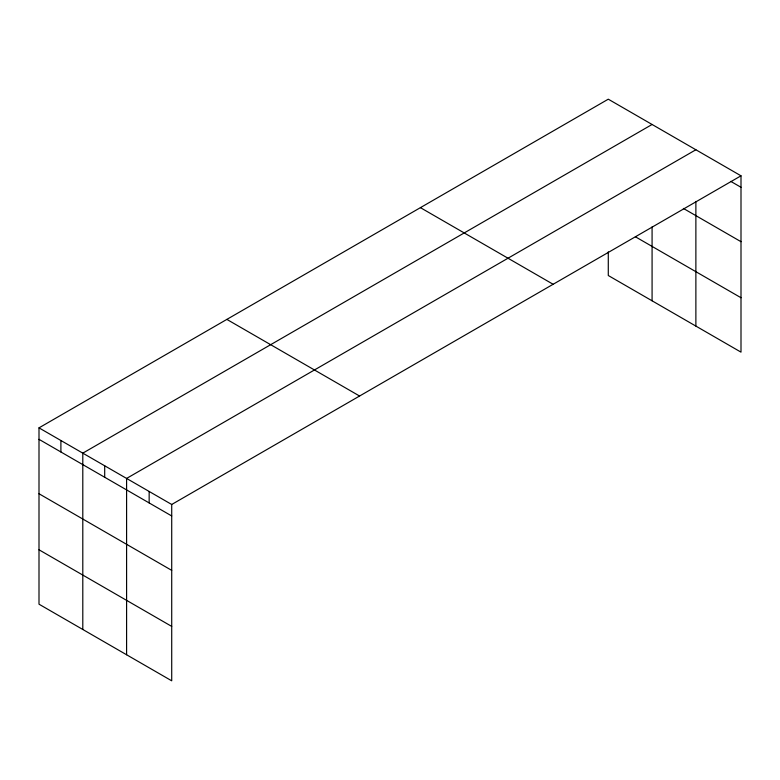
<?xml version="1.0" encoding="UTF-8"?>
<svg xmlns="http://www.w3.org/2000/svg" width="780" height="780" viewBox="0 0 780 780"><rect width="100%" height="100%" fill="white"/><g stroke="black" fill="none" stroke-linecap="round" stroke-linejoin="round"><path stroke-width="1.17" d="M741 175.812L171.717 504.484L171.717 680.813L39 604.188L39 427.859L608.283 99.187L741 175.812L741 352.141L608.283 275.515L608.283 251.862M652.08 124.478L82.797 453.151L82.797 629.47M695.877 149.76L126.594 478.433L126.594 654.751M730.743 181.37L741 187.288M683.358 208.416L741 241.693M635.388 236.769L741 297.736M420.42 207.655L553.137 284.281M226.863 319.4L359.58 396.026M39 427.859L171.717 504.484M39 439.335L171.717 515.96M39 493.74L171.717 570.365M39 549.783L171.717 626.408M695.877 201.445L695.877 326.089M652.08 226.902L652.08 300.797M149.155 491.459L149.155 502.934M104.695 465.787L104.695 477.262M60.898 440.505L60.898 451.981"/></g></svg>
